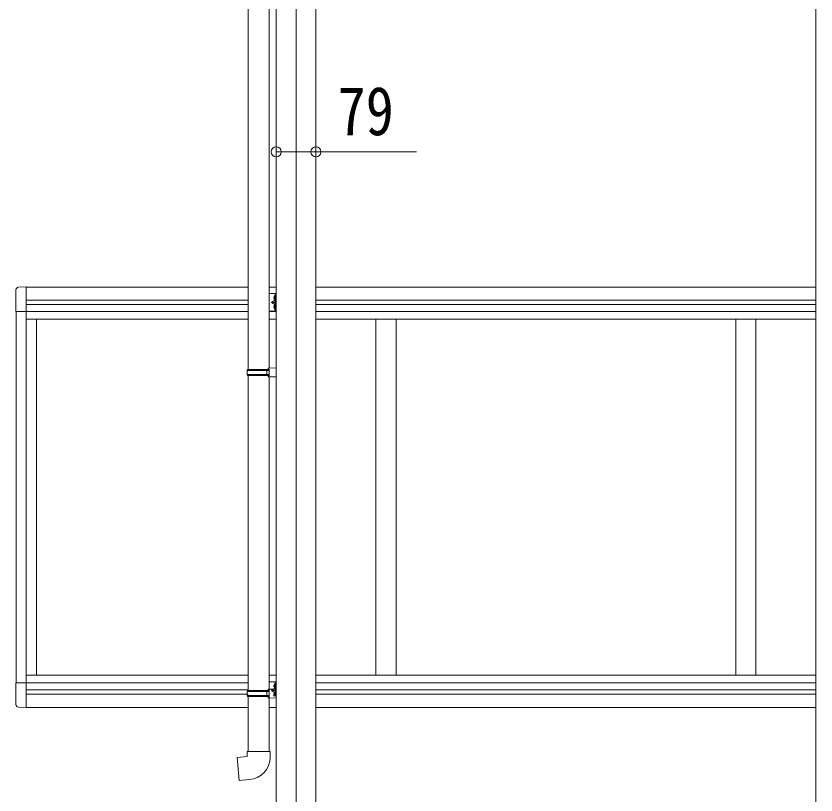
# Model space of a CAD drawing. Units: millimetres at full size; details may follow other scales. Extents: x -5590 to 5652, y -3902 to 3858.
# Drawn here: x 491 to 2082, y -859 to 691 of the extents above; entities that cross this region are included whole.
import ezdxf
from ezdxf.enums import TextEntityAlignment as Align

# ---------------------------------------------------------------- set-up
doc = ezdxf.new("R2010")
doc.units = ezdxf.units.MM
doc.header["$LTSCALE"] = 20
doc.header["$PDMODE"] = 32
doc.header["$PDSIZE"] = 20
for name, color, linetype, lineweight in [('0-1_本体', 4, 'Continuous', 9), ('0-2_部品', 7, 'Continuous', 9), ('0-8_PARTS2', 2, 'Continuous', 9), ('0-A_寸法', 6, 'Continuous', 9), ('1-1_GLASS', 4, 'Continuous', 9), ('1-2_GLASS_SEAL', 7, 'Continuous', 9), ('1-3_NOTPRINT', 4, 'Continuous', 9)]:
    doc.layers.add(name, color=color, linetype=linetype, lineweight=lineweight)
doc.styles.add('ＭＳ ゴシック', font='')
doc.styles.get('ＭＳ ゴシック').set_extended_font_data('MS Gothic')

msp = doc.modelspace()

# ---------------------------------------------------------------- linework, layer by layer
at = {"layer": '0-1_本体'}
for p, q in [((1008.4, 1037.02), (1008.4, -725.39)), ((1087.4, 1037.02), (1087.4, -740.31)), ((2082.4, 1037.02), (2082.4, -735.28)), ((1008.4, -700.44), (1008.4, -1425.44)), ((1087.4, -700.44), (1087.4, -1425.44)), ((2082.4, -700.44), (2082.4, -1425.44))]:
    msp.add_line(p, q, dxfattribs=at)
at = {"layer": '0-2_部品'}
for p, q in [((952.4, 725.06), (952.4, -12.13)), ((994.4, 722.5), (994.4, -9.57)), ((950.4, -14.13), (951.4, -12.13)), ((950.4, -14.13), (994.4, -14.13)), ((950.4, -14.13), (950.4, -22.13)), ((951.4, -12.13), (994.4, -12.13)), ((989.93, -14.13), (989.5, -12.13)), ((992.4, -9.63), (1008.4, -9.16)), ((992.4, -11.63), (992.4, -9.63)), ((992.4, -11.63), (994.4, -11.63)), ((1008.4, -9.16), (1008.4, -27.1)), ((950.4, -22.13), (994.4, -22.13)), ((950.4, -22.13), (951.4, -24.13)), ((951.4, -24.13), (994.4, -24.13)), ((952.4, -24.13), (952.4, -650.29)), ((992.4, -26.63), (992.4, -24.63)), ((992.4, -26.63), (1008.4, -27.1)), ((994.4, -26.69), (994.38, -647.73)), ((950.4, -652.83), (951.4, -650.83)), ((951.4, -650.83), (994.4, -650.83)), ((989.93, -652.83), (989.5, -650.83)), ((992.4, -648.33), (1008.4, -647.86)), ((992.4, -648.34), (1008.4, -647.87)), ((992.4, -650.33), (992.4, -648.33)), ((992.4, -650.34), (992.4, -648.34)), ((992.4, -650.33), (994.4, -650.33)), ((992.4, -650.34), (994.4, -650.34)), ((994.4, -650.44), (994.4, -650.34)), ((1008.4, -647.86), (1008.4, -665.8)), ((1008.4, -647.87), (1008.4, -650.44)), ((950.4, -652.83), (994.4, -652.83)), ((950.4, -652.83), (950.4, -660.83)), ((950.4, -660.83), (994.4, -660.83)), ((950.4, -660.83), (951.4, -662.83)), ((951.4, -662.83), (994.4, -662.83)), ((952.4, -662.83), (952.4, -772.29)), ((992.4, -665.33), (992.4, -663.33)), ((992.4, -665.33), (1008.4, -665.8)), ((994.4, -662.83), (994.4, -772.29)), ((950.4, -772.29), (996.4, -772.29)), ((950.4, -782.29), (950.4, -772.29)), ((996.4, -772.29), (996.4, -783.21))]:
    msp.add_line(p, q, dxfattribs=at)
for points in [[(989.93, -14.13), (989.93, -22.13), (989.5, -24.13)], [(992.4, -24.63), (994.4, -24.63), (994.4, -11.63)], [(992.4, -663.33), (994.4, -663.33), (994.4, -650.33)], [(989.93, -652.83), (989.93, -660.83), (989.5, -662.83)], [(955.33, -828.04), (934.49, -829.86), (930.48, -784.03), (950.4, -782.29)]]:
    msp.add_lwpolyline(points, dxfattribs=at)
msp.add_arc((951.4, -783.21), 45, 275, 0, dxfattribs=at)
at = {"layer": '0-8_PARTS2'}
msp.add_line((1047.9, 1466.73), (1047.9, -1496.73), dxfattribs=at)
at = {"layer": '0-A_寸法'}
for p, q in [((1008.4, 420.61), (1087.4, 420.61)), ((1087.4, 420.61), (1287.4, 420.61))]:
    msp.add_line(p, q, dxfattribs=at)
for p in [(1008.4, 420.61), (1087.4, 420.61)]:
    msp.add_point(p, dxfattribs=at)
at = {"layer": '1-1_GLASS'}
for p, q in [((952.41, 151.66), (511.01, 151.66)), ((1008.41, 151.66), (994.41, 151.66)), ((2082.41, 151.66), (1087.4, 151.66)), ((511.01, 125.66), (952.41, 125.66)), ((511.01, 116.66), (952.41, 116.66)), ((1087.4, 125.66), (2082.41, 125.66)), ((1087.4, 116.66), (2082.41, 116.66)), ((491.01, 102.97), (491.01, -635.64)), ((511.01, 103.16), (952.41, 103.16)), ((511.01, -635.65), (511.01, 103.16)), ((994.41, 103.16), (1008.41, 103.16)), ((1087.4, 103.16), (2082.41, 103.16)), ((952.41, 87.66), (511.01, 87.66)), ((531.01, -620.34), (531.01, 87.66)), ((994.41, 87.66), (1008.41, 87.66)), ((1087.4, 87.66), (2082.41, 87.66)), ((511.01, -620.34), (952.41, -620.34)), ((994.41, -620.34), (1008.41, -620.34)), ((1087.4, -620.34), (2082.41, -620.34)), ((511.01, -635.84), (952.41, -635.84)), ((1087.4, -635.84), (2082.41, -635.84)), ((511.01, -649.34), (952.41, -649.34)), ((1087.4, -649.34), (2082.41, -649.34)), ((511.01, -658.34), (952.41, -658.34)), ((1087.4, -658.34), (2082.41, -658.34)), ((511.01, -684.34), (952.41, -684.34)), ((994.41, -684.34), (1008.41, -684.34)), ((1087.4, -684.34), (2082.41, -684.34))]:
    msp.add_line(p, q, dxfattribs=at)
at = {"layer": '1-2_GLASS_SEAL'}
for p, q in [((490.51, 145.87), (490.51, 102.97)), ((511.01, 152.16), (495.72, 151.36)), ((511.01, 152.16), (511.01, 102.97)), ((994.41, 138.66), (1008.41, 138.66)), ((1003.8, 132.31), (1005.81, 131.31)), ((1003.8, 128.01), (1005.81, 129.02)), ((1005.91, 134.86), (1005.62, 134.86)), ((1005.62, 134.86), (1005.62, 125.46)), ((1005.88, 131.31), (1006.49, 130.16)), ((1005.88, 129.02), (1006.49, 130.16)), ((1005.91, 103.66), (1005.91, 138.66)), ((1005.91, 134.86), (1005.91, 125.46)), ((1008.41, 103.66), (1008.41, 138.66)), ((1005.91, 121.16), (998.91, 121.16)), ((1003.8, 114.31), (1005.81, 113.31)), ((1005.62, 125.46), (1005.91, 125.46)), ((1005.62, 116.86), (1005.91, 116.86)), ((1005.62, 107.46), (1005.62, 116.86)), ((1005.88, 113.31), (1006.49, 112.16)), ((1005.88, 111.02), (1006.49, 112.16)), ((1005.91, 107.46), (1005.91, 116.86)), ((490.51, 102.97), (511.01, 102.97)), ((994.41, 103.66), (1008.41, 103.66)), ((1003.8, 110.01), (1005.81, 111.02)), ((1005.91, 107.46), (1005.62, 107.46)), ((490.51, -678.54), (490.51, -635.65)), ((490.51, -635.65), (511.01, -635.65)), ((511.01, -684.84), (511.01, -635.65)), ((994.41, -633.34), (1008.41, -633.34)), ((1005.91, -661.84), (1005.91, -633.34)), ((1005.91, -650.84), (998.91, -650.84)), ((1003.8, -639.69), (1005.81, -640.69)), ((1003.8, -643.99), (1005.81, -642.98)), ((1005.91, -637.14), (1005.62, -637.14)), ((1005.62, -637.14), (1005.62, -646.54)), ((1005.62, -646.54), (1005.91, -646.54)), ((1005.88, -640.69), (1006.49, -641.84)), ((1005.88, -642.98), (1006.49, -641.84)), ((1005.91, -637.14), (1005.91, -646.54)), ((1003.8, -657.69), (1005.81, -658.69)), ((1003.97, -661.9), (1005.81, -660.98)), ((1005.62, -655.14), (1005.91, -655.14)), ((1005.62, -661.85), (1005.62, -655.14)), ((1005.88, -658.69), (1006.49, -659.84)), ((1005.88, -660.98), (1006.49, -659.84)), ((1005.91, -661.84), (1005.91, -655.14)), ((511.01, -684.84), (495.72, -684.03))]:
    msp.add_line(p, q, dxfattribs=at)
for points in [[(1005.31, 116.59), (998.91, 121.16), (1005.31, 125.74)], [(1005.31, -655.41), (998.91, -650.84), (1005.31, -646.26)]]:
    msp.add_lwpolyline(points, dxfattribs=at)
for centre, radius, start, end in [((496.01, 145.87), 5.5, 93, 180), ((1009.51, 130.16), 6.1, 129.60193, 230.39807), ((1009.51, 112.16), 6.1, 129.60193, 230.39807), ((1009.51, -641.84), 6.1, 129.60193, 230.39807), ((1009.51, -659.84), 6.1, 129.60193, 199.8475), ((496.01, -678.54), 5.5, 180, 267)]:
    msp.add_arc(centre, radius, start, end, dxfattribs=at)
at = {"layer": '1-3_NOTPRINT'}
for p, q in [((1206.8, 87.57), (1206.8, -620.43)), ((1246.8, 87.57), (1246.8, -620.43)), ((1922.8, 87.57), (1922.8, -620.43)), ((1962.8, 87.57), (1962.8, -620.43))]:
    msp.add_line(p, q, dxfattribs=at)

# ---------------------------------------------------------------- texts
at = {"layer": '0-A_寸法', "color": 7, "style": 'ＭＳ ゴシック', "width": 0.85}
msp.add_text('79', height=96.77, dxfattribs=at).set_placement((1130.4, 424.61), align=Align.BOTTOM_LEFT)

doc.saveas('drawing.dxf')
